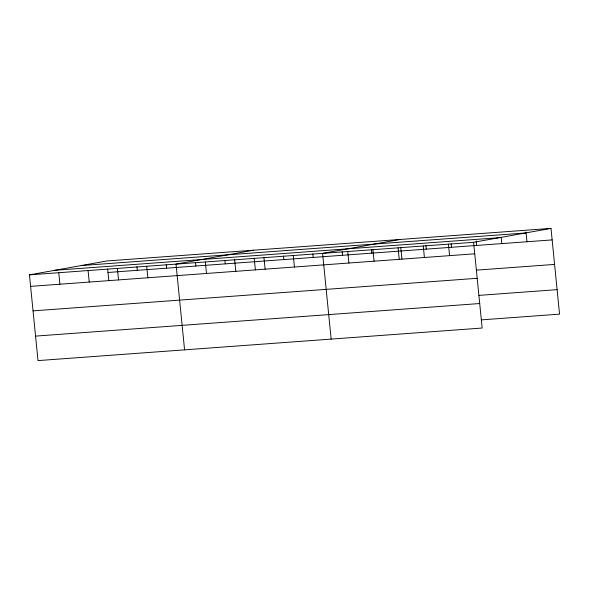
<?xml version="1.0" encoding="UTF-8"?>
<svg xmlns="http://www.w3.org/2000/svg" width="589" height="589" viewBox="0 0 589 589"><rect width="100%" height="100%" fill="white"/><g stroke="black" fill="none" stroke-linecap="round" stroke-linejoin="round"><path stroke-width="0.88" d="M550.995 228.399L473.6 242.293L482.155 328.029L38.005 360.601L29.45 274.857L106.845 260.971L550.995 228.399L559.55 314.143L481.346 319.879M253.41 250.222L176.023 264.108L184.578 349.851M399.983 239.473L322.588 253.366L331.151 339.102M81.304 265.551L525.454 232.986M54.991 270.277L499.141 237.706M29.45 274.857L473.6 242.293M107.993 272.479L552.143 239.907M30.599 286.364L474.749 253.8M476.383 270.137L554.588 264.409M33.043 310.867L477.193 278.295M478.901 295.383L557.106 289.648M35.561 336.105L479.711 303.534M525.999 232.014L526.971 241.755M501.187 237.404L501.806 243.603M476.192 241.019L476.634 245.444M451.115 243.75L451.469 247.292M448.435 244.133L449.584 255.648M425.943 245.598L426.296 249.14M423.263 245.981L424.411 257.489M400.778 247.439L401.941 259.145M398.098 247.829L399.246 259.337M372.925 249.67L374.074 261.185M371.46 249.589L371.814 253.13M347.76 251.518L348.909 263.025M342.15 251.739L342.503 255.28M312.833 253.888L313.186 257.43M293.278 255.516L294.426 267.023M283.523 256.038L283.876 259.58M263.96 257.665L265.109 269.173M254.205 258.188L255.376 269.895M234.65 259.808L235.799 271.323M224.895 260.338L225.248 263.879M205.333 261.958L206.481 273.473M195.577 262.488L195.931 266.029M166.267 264.638L166.621 268.179M146.705 266.257L147.854 277.772M136.95 266.788L137.303 270.329M117.395 268.407L118.544 279.915M107.64 268.937L108.803 280.644M88.078 270.557L89.226 282.065M58.767 272.707L59.916 284.215"/></g></svg>
